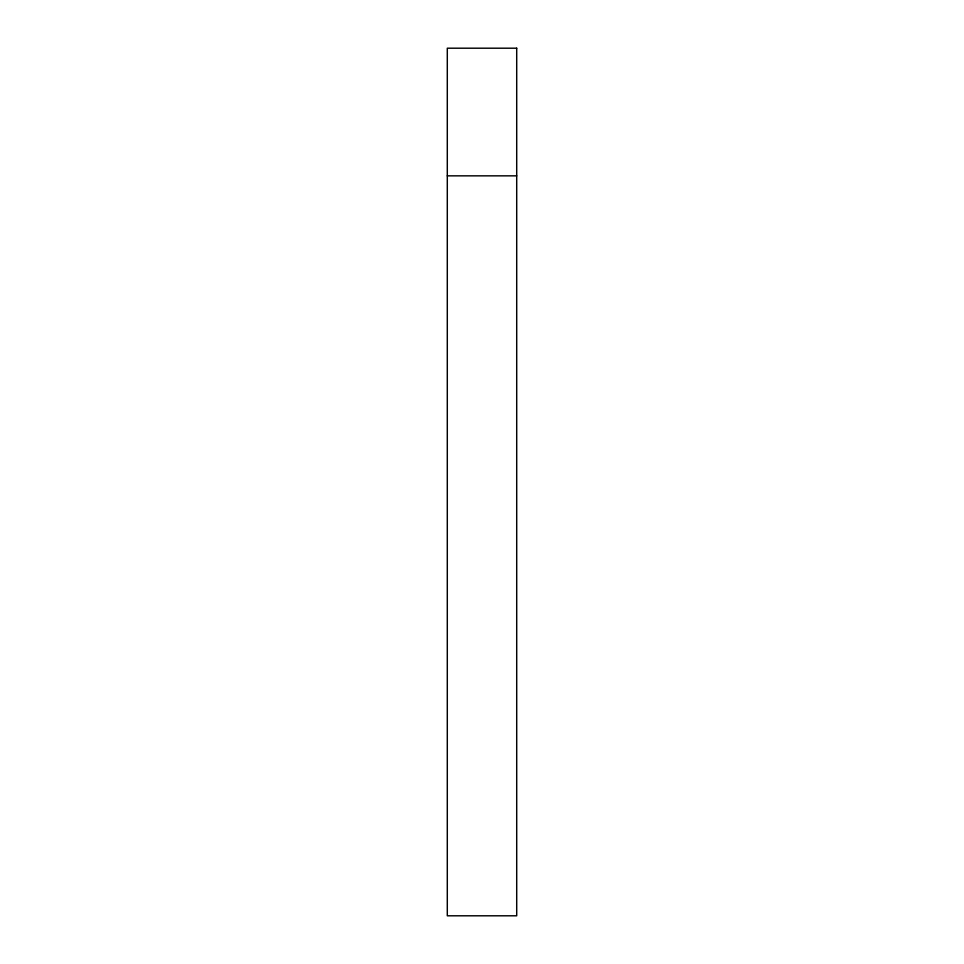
<?xml version="1.0" encoding="UTF-8"?>
<svg xmlns="http://www.w3.org/2000/svg" width="964" height="964" viewBox="0 0 964 964"><rect width="100%" height="100%" fill="white"/><g stroke="black" fill="none" stroke-linecap="round" stroke-linejoin="round"><path stroke-width="1.45" d="M447.296 175.846L516.704 175.846M516.704 48.2L447.296 48.2L447.296 915.8L516.704 915.8L516.704 48.2"/></g></svg>
